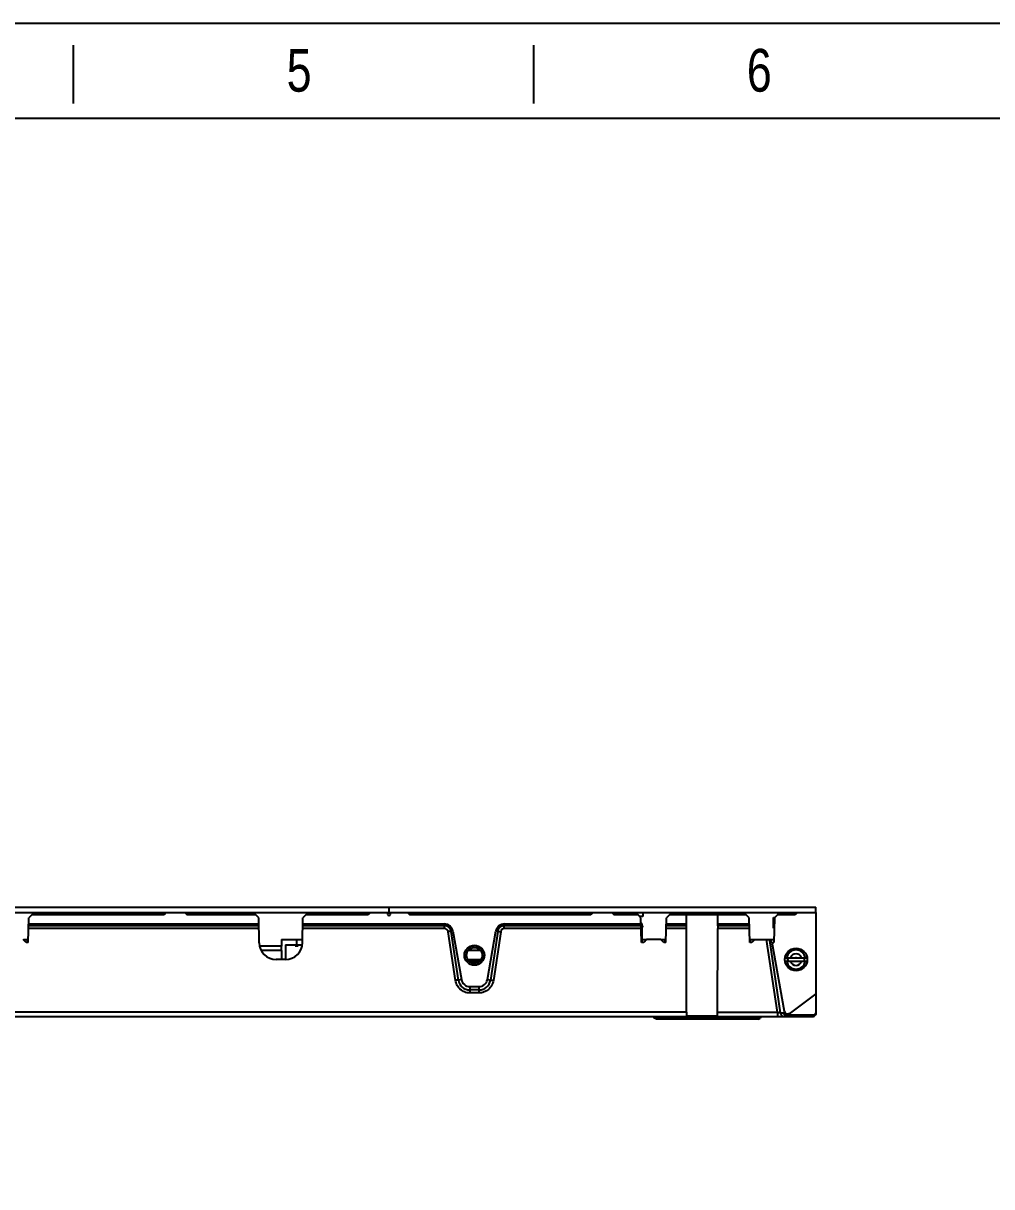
# Model space of a CAD drawing. Header units: millimetres. Extents: x 7531 to 19147, y 2539 to 6525.
# Drawn here: x 8160.1 to 8500.4, y 3464.8 to 3873.5 of the extents above; entities that cross this region are included whole.
import ezdxf

# ---------------------------------------------------------------- set-up
doc = ezdxf.new("R2010")
doc.units = ezdxf.units.MM
doc.linetypes.add('HIDDEN', pattern=[0.2, 0.1, -0.1])
for name, color, linetype in [('02___PRT_ALL_AXES', 7, 'Continuous'), ('BOARD_OUTLINE_00', 7, 'Continuous'), ('DEFAULT_2', 8, 'HIDDEN'), ('DRIL_SYMBOL', 7, 'Continuous'), ('INTFCLR_11', 7, 'Continuous')]:
    doc.layers.add(name, color=color, linetype=linetype)
doc.styles.add('CKSTANDARD', font='arial.ttf')
doc.styles.add('Roamns', font='romans.shx')

# ---------------------------------------------------------------- blocks, each defined once
blk = doc.blocks.new('standard template')
for p, q in [((12589.2, 30728.2), (12589.2, 30325.4)), ((15760.9, 30728.2), (15760.9, 30325.4))]:
    blk.add_line(p, q)
blk.add_lwpolyline([(37962.6, 4700.3), (-97.5, 4700.3), (-97.5, 30879.2), (37962.6, 30879.2)], close=True)
at = {"color": 7}
blk.add_lwpolyline([(456.3, 6673.6), (456.3, 5963.9), (456.3, 5254.1), (456.3, 30225.9), (37408.8, 30225.9), (37408.8, 5254.1)], dxfattribs=at)
at = {"style": 'CKSTANDARD', "width": 0.75}
for s, p in [('5', (14059.7, 30407.9)), ('6', (17231.3, 30407.9))]:
    blk.add_text(s, height=294.8, dxfattribs=at).set_placement(p)
at = {"style": 'Roamns'}
for tag, p in [('PAGE_NAME', (27466, 7593.7)), ('PROJECT_NAME', (27466, 6883.9)), ('DRAWN_NAME', (27466, 6174.1)), ('VERSION', (34241, 6174.1)), ('SELECT_DATA', (27466, 5464.4)), ('PAGE_NUMBER', (34241, 5464.4))]:
    blk.add_attdef(tag, p, '', height=284.5, dxfattribs=at)

msp = doc.modelspace()

# ---------------------------------------------------------------- linework, layer by layer
at = {"color": 7, "linetype": 'Continuous'}
for p, q in [((7838.63657, 3562.99358), (8438.63657, 3562.99358)), ((8210.28657, 3560.99358), (8150.64175, 3560.99358)), ((8199.46657, 3560.29358), (8199.46657, 3560.99358)), ((8201.80657, 3560.89358), (8201.70657, 3560.99358)), ((8201.80657, 3560.89358), (8201.80657, 3560.69358)), ((8201.80657, 3560.69358), (8202.26657, 3560.69358)), ((8201.91657, 3560.99358), (8201.91657, 3560.69358)), ((8201.91657, 3560.74358), (8202.15657, 3560.74358)), ((8202.15657, 3560.69358), (8202.15657, 3560.99358)), ((8202.36657, 3560.99358), (8202.26657, 3560.89358)), ((8202.26657, 3560.69358), (8202.26657, 3560.89358)), ((8202.60657, 3560.89358), (8202.50657, 3560.99358)), ((8202.60657, 3560.89358), (8202.60657, 3560.69358)), ((8202.60657, 3560.69358), (8203.06657, 3560.69358)), ((8202.71657, 3560.99358), (8202.71657, 3560.69358)), ((8202.71657, 3560.74358), (8202.95657, 3560.74358)), ((8202.95657, 3560.69358), (8202.95657, 3560.99358)), ((8203.16657, 3560.99358), (8203.06657, 3560.89358)), ((8203.06657, 3560.69358), (8203.06657, 3560.89358)), ((8203.40657, 3560.89358), (8203.30657, 3560.99358)), ((8203.40657, 3560.89358), (8203.40657, 3560.69358)), ((8203.40657, 3560.69358), (8203.86657, 3560.69358)), ((8203.51657, 3560.99358), (8203.51657, 3560.69358)), ((8203.51657, 3560.74358), (8203.75657, 3560.74358)), ((8203.75657, 3560.69358), (8203.75657, 3560.99358)), ((8203.96657, 3560.99358), (8203.86657, 3560.89358)), ((8203.86657, 3560.69358), (8203.86657, 3560.89358)), ((8204.20657, 3560.89358), (8204.10657, 3560.99358)), ((8204.20657, 3560.89358), (8204.20657, 3560.69358)), ((8204.20657, 3560.69358), (8204.66657, 3560.69358)), ((8204.31657, 3560.99358), (8204.31657, 3560.69358)), ((8204.31657, 3560.74358), (8204.55657, 3560.74358)), ((8204.55657, 3560.69358), (8204.55657, 3560.99358)), ((8204.76657, 3560.99358), (8204.66657, 3560.89358)), ((8204.66657, 3560.69358), (8204.66657, 3560.89358)), ((8205.00657, 3560.89358), (8204.90657, 3560.99358)), ((8205.00657, 3560.89358), (8205.00657, 3560.69358)), ((8205.00657, 3560.69358), (8205.46657, 3560.69358)), ((8205.11657, 3560.99358), (8205.11657, 3560.69358)), ((8205.11657, 3560.74358), (8205.35657, 3560.74358)), ((8205.35657, 3560.69358), (8205.35657, 3560.99358)), ((8205.56657, 3560.99358), (8205.46657, 3560.89358)), ((8205.46657, 3560.69358), (8205.46657, 3560.89358)), ((8205.80657, 3560.89358), (8205.70657, 3560.99358)), ((8205.80657, 3560.89358), (8205.80657, 3560.69358)), ((8205.80657, 3560.69358), (8206.26657, 3560.69358)), ((8205.91657, 3560.99358), (8205.91657, 3560.69358)), ((8205.91657, 3560.74358), (8206.15657, 3560.74358)), ((8206.15657, 3560.69358), (8206.15657, 3560.99358)), ((8206.36657, 3560.99358), (8206.26657, 3560.89358)), ((8206.26657, 3560.69358), (8206.26657, 3560.89358)), ((8206.60657, 3560.89358), (8206.50657, 3560.99358)), ((8206.60657, 3560.89358), (8206.60657, 3560.69358)), ((8206.60657, 3560.69358), (8207.06657, 3560.69358)), ((8206.71657, 3560.99358), (8206.71657, 3560.69358)), ((8206.71657, 3560.74358), (8206.95657, 3560.74358)), ((8206.95657, 3560.69358), (8206.95657, 3560.99358)), ((8207.16657, 3560.99358), (8207.06657, 3560.89358)), ((8207.06657, 3560.69358), (8207.06657, 3560.89358)), ((8207.40657, 3560.89358), (8207.30657, 3560.99358)), ((8207.40657, 3560.89358), (8207.40657, 3560.69358)), ((8207.40657, 3560.69358), (8207.86657, 3560.69358)), ((8207.51657, 3560.99358), (8207.51657, 3560.69358)), ((8207.51657, 3560.74358), (8207.75657, 3560.74358)), ((8207.63657, 3561.09358), (8219.63657, 3561.09358)), ((8207.63657, 3560.99358), (8207.63657, 3561.09358)), ((8207.75657, 3560.69358), (8207.75657, 3560.99358)), ((8207.96657, 3560.99358), (8207.86657, 3560.89358)), ((8207.86657, 3560.69358), (8207.86657, 3560.89358)), ((8208.20657, 3560.89358), (8208.10657, 3560.99358)), ((8208.20657, 3560.89358), (8208.20657, 3560.69358)), ((8208.20657, 3560.69358), (8208.63657, 3560.69358)), ((8208.31657, 3560.99358), (8208.31657, 3560.69358)), ((8208.31657, 3560.74358), (8208.55657, 3560.74358)), ((8208.55657, 3560.69358), (8208.55657, 3560.99358)), ((8210.38657, 3561.09358), (8209.58657, 3560.29358)), ((8209.63657, 3560.99358), (8209.63657, 3561.09358)), ((8216.88657, 3561.09358), (8217.68657, 3560.29358)), ((8276.63139, 3560.99358), (8216.98657, 3560.99358)), ((8217.35657, 3560.74358), (8217.35657, 3560.99358)), ((8217.56657, 3560.99358), (8217.46657, 3560.89358)), ((8217.46657, 3560.69358), (8217.46657, 3560.89358)), ((8217.63657, 3560.99358), (8217.63657, 3561.09358)), ((8217.80657, 3560.89358), (8217.70657, 3560.99358)), ((8217.80657, 3560.89358), (8217.80657, 3560.69358)), ((8217.80657, 3560.69358), (8218.26657, 3560.69358)), ((8217.91657, 3560.99358), (8217.91657, 3560.69358)), ((8217.91657, 3560.74358), (8218.15657, 3560.74358)), ((8218.15657, 3560.69358), (8218.15657, 3560.99358)), ((8218.36657, 3560.99358), (8218.26657, 3560.89358)), ((8218.26657, 3560.69358), (8218.26657, 3560.89358)), ((8218.60657, 3560.89358), (8218.50657, 3560.99358)), ((8218.60657, 3560.89358), (8218.60657, 3560.69358)), ((8218.60657, 3560.69358), (8219.06657, 3560.69358)), ((8218.71657, 3560.99358), (8218.71657, 3560.69358)), ((8218.71657, 3560.74358), (8218.95657, 3560.74358)), ((8218.95657, 3560.69358), (8218.95657, 3560.99358)), ((8219.16657, 3560.99358), (8219.06657, 3560.89358)), ((8219.06657, 3560.69358), (8219.06657, 3560.89358)), ((8219.40657, 3560.89358), (8219.30657, 3560.99358)), ((8219.40657, 3560.89358), (8219.40657, 3560.69358)), ((8219.40657, 3560.69358), (8219.86657, 3560.69358)), ((8219.51657, 3560.99358), (8219.51657, 3560.69358)), ((8219.51657, 3560.74358), (8219.75657, 3560.74358)), ((8219.63657, 3560.99358), (8219.63657, 3561.09358)), ((8219.75657, 3560.69358), (8219.75657, 3560.99358)), ((8219.96657, 3560.99358), (8219.86657, 3560.89358)), ((8219.86657, 3560.69358), (8219.86657, 3560.89358)), ((8220.20657, 3560.89358), (8220.10657, 3560.99358)), ((8220.20657, 3560.89358), (8220.20657, 3560.69358)), ((8220.20657, 3560.69358), (8220.66657, 3560.69358)), ((8220.31657, 3560.99358), (8220.31657, 3560.69358)), ((8220.31657, 3560.74358), (8220.55657, 3560.74358)), ((8220.55657, 3560.69358), (8220.55657, 3560.99358)), ((8220.76657, 3560.99358), (8220.66657, 3560.89358)), ((8220.66657, 3560.69358), (8220.66657, 3560.89358)), ((8221.00657, 3560.89358), (8220.90657, 3560.99358)), ((8221.00657, 3560.89358), (8221.00657, 3560.69358)), ((8221.00657, 3560.69358), (8221.46657, 3560.69358)), ((8221.11657, 3560.99358), (8221.11657, 3560.69358)), ((8221.11657, 3560.74358), (8221.35657, 3560.74358)), ((8221.35657, 3560.69358), (8221.35657, 3560.99358)), ((8221.56657, 3560.99358), (8221.46657, 3560.89358)), ((8221.46657, 3560.69358), (8221.46657, 3560.89358)), ((8221.80657, 3560.89358), (8221.70657, 3560.99358)), ((8221.80657, 3560.89358), (8221.80657, 3560.69358)), ((8221.80657, 3560.69358), (8222.26657, 3560.69358)), ((8221.91657, 3560.99358), (8221.91657, 3560.69358)), ((8221.91657, 3560.74358), (8222.15657, 3560.74358)), ((8222.15657, 3560.69358), (8222.15657, 3560.99358)), ((8222.36657, 3560.99358), (8222.26657, 3560.89358)), ((8222.26657, 3560.69358), (8222.26657, 3560.89358)), ((8222.60657, 3560.89358), (8222.50657, 3560.99358)), ((8222.60657, 3560.89358), (8222.60657, 3560.69358)), ((8222.60657, 3560.69358), (8223.06657, 3560.69358)), ((8222.71657, 3560.99358), (8222.71657, 3560.69358)), ((8222.71657, 3560.74358), (8222.95657, 3560.74358)), ((8222.95657, 3560.69358), (8222.95657, 3560.99358)), ((8223.16657, 3560.99358), (8223.06657, 3560.89358)), ((8223.06657, 3560.69358), (8223.06657, 3560.89358)), ((8223.40657, 3560.89358), (8223.30657, 3560.99358)), ((8223.40657, 3560.89358), (8223.40657, 3560.69358)), ((8223.40657, 3560.69358), (8223.86657, 3560.69358)), ((8223.51657, 3560.99358), (8223.51657, 3560.69358)), ((8223.51657, 3560.74358), (8223.75657, 3560.74358)), ((8223.75657, 3560.69358), (8223.75657, 3560.99358)), ((8223.96657, 3560.99358), (8223.86657, 3560.89358)), ((8223.86657, 3560.69358), (8223.86657, 3560.89358)), ((8224.20657, 3560.89358), (8224.10657, 3560.99358)), ((8224.20657, 3560.89358), (8224.20657, 3560.69358)), ((8224.20657, 3560.69358), (8224.66657, 3560.69358)), ((8224.31657, 3560.99358), (8224.31657, 3560.69358)), ((8224.31657, 3560.74358), (8224.55657, 3560.74358)), ((8224.55657, 3560.69358), (8224.55657, 3560.99358)), ((8224.76657, 3560.99358), (8224.66657, 3560.89358)), ((8224.66657, 3560.69358), (8224.66657, 3560.89358)), ((8225.00657, 3560.89358), (8224.90657, 3560.99358)), ((8225.00657, 3560.89358), (8225.00657, 3560.69358)), ((8225.00657, 3560.69358), (8225.46657, 3560.69358)), ((8225.11657, 3560.99358), (8225.11657, 3560.69358)), ((8225.11657, 3560.74358), (8225.35657, 3560.74358)), ((8225.35657, 3560.69358), (8225.35657, 3560.99358)), ((8225.56657, 3560.99358), (8225.46657, 3560.89358)), ((8225.46657, 3560.69358), (8225.46657, 3560.89358)), ((8227.80657, 3560.99358), (8227.80657, 3560.29358)), ((8282.13657, 3561.09358), (8281.33657, 3560.29358)), ((8295.13657, 3561.09358), (8295.93657, 3560.29358)), ((8360.28657, 3560.99358), (8300.64175, 3560.99358)), ((8349.46657, 3560.29358), (8349.46657, 3560.99358)), ((8351.80657, 3560.89358), (8351.70657, 3560.99358)), ((8351.80657, 3560.89358), (8351.80657, 3560.69358)), ((8351.80657, 3560.69358), (8352.26657, 3560.69358)), ((8351.91657, 3560.99358), (8351.91657, 3560.69358)), ((8351.91657, 3560.74358), (8352.15657, 3560.74358)), ((8352.15657, 3560.69358), (8352.15657, 3560.99358)), ((8352.36657, 3560.99358), (8352.26657, 3560.89358)), ((8352.26657, 3560.69358), (8352.26657, 3560.89358)), ((8352.60657, 3560.89358), (8352.50657, 3560.99358)), ((8352.60657, 3560.89358), (8352.60657, 3560.69358)), ((8352.60657, 3560.69358), (8353.06657, 3560.69358)), ((8352.71657, 3560.99358), (8352.71657, 3560.69358)), ((8352.71657, 3560.74358), (8352.95657, 3560.74358)), ((8352.95657, 3560.69358), (8352.95657, 3560.99358)), ((8353.16657, 3560.99358), (8353.06657, 3560.89358)), ((8353.06657, 3560.69358), (8353.06657, 3560.89358)), ((8353.40657, 3560.89358), (8353.30657, 3560.99358)), ((8353.40657, 3560.89358), (8353.40657, 3560.69358)), ((8353.40657, 3560.69358), (8353.86657, 3560.69358)), ((8353.51657, 3560.99358), (8353.51657, 3560.69358)), ((8353.51657, 3560.74358), (8353.75657, 3560.74358)), ((8353.75657, 3560.69358), (8353.75657, 3560.99358)), ((8353.96657, 3560.99358), (8353.86657, 3560.89358)), ((8353.86657, 3560.69358), (8353.86657, 3560.89358)), ((8354.20657, 3560.89358), (8354.10657, 3560.99358)), ((8354.20657, 3560.89358), (8354.20657, 3560.69358)), ((8354.20657, 3560.69358), (8354.66657, 3560.69358)), ((8354.31657, 3560.99358), (8354.31657, 3560.69358)), ((8354.31657, 3560.74358), (8354.55657, 3560.74358)), ((8354.55657, 3560.69358), (8354.55657, 3560.99358)), ((8354.76657, 3560.99358), (8354.66657, 3560.89358)), ((8354.66657, 3560.69358), (8354.66657, 3560.89358)), ((8355.00657, 3560.89358), (8354.90657, 3560.99358)), ((8355.00657, 3560.89358), (8355.00657, 3560.69358)), ((8355.00657, 3560.69358), (8355.46657, 3560.69358)), ((8355.11657, 3560.99358), (8355.11657, 3560.69358)), ((8355.11657, 3560.74358), (8355.35657, 3560.74358)), ((8355.35657, 3560.69358), (8355.35657, 3560.99358)), ((8355.56657, 3560.99358), (8355.46657, 3560.89358)), ((8355.46657, 3560.69358), (8355.46657, 3560.89358)), ((8355.80657, 3560.89358), (8355.70657, 3560.99358)), ((8355.80657, 3560.89358), (8355.80657, 3560.69358)), ((8355.80657, 3560.69358), (8356.26657, 3560.69358)), ((8355.91657, 3560.99358), (8355.91657, 3560.69358)), ((8355.91657, 3560.74358), (8356.15657, 3560.74358)), ((8356.15657, 3560.69358), (8356.15657, 3560.99358)), ((8356.36657, 3560.99358), (8356.26657, 3560.89358)), ((8356.26657, 3560.69358), (8356.26657, 3560.89358)), ((8356.60657, 3560.89358), (8356.50657, 3560.99358)), ((8356.60657, 3560.89358), (8356.60657, 3560.69358)), ((8356.60657, 3560.69358), (8357.06657, 3560.69358)), ((8356.71657, 3560.99358), (8356.71657, 3560.69358)), ((8356.71657, 3560.74358), (8356.95657, 3560.74358)), ((8356.95657, 3560.69358), (8356.95657, 3560.99358)), ((8357.16657, 3560.99358), (8357.06657, 3560.89358)), ((8357.06657, 3560.69358), (8357.06657, 3560.89358)), ((8357.40657, 3560.89358), (8357.30657, 3560.99358)), ((8357.40657, 3560.89358), (8357.40657, 3560.69358)), ((8357.40657, 3560.69358), (8357.86657, 3560.69358)), ((8357.51657, 3560.99358), (8357.51657, 3560.69358)), ((8357.51657, 3560.74358), (8357.75657, 3560.74358)), ((8357.63657, 3561.09358), (8369.63657, 3561.09358)), ((8357.63657, 3560.99358), (8357.63657, 3561.09358)), ((8357.75657, 3560.69358), (8357.75657, 3560.99358)), ((8357.96657, 3560.99358), (8357.86657, 3560.89358)), ((8357.86657, 3560.69358), (8357.86657, 3560.89358)), ((8358.20657, 3560.89358), (8358.10657, 3560.99358)), ((8358.20657, 3560.89358), (8358.20657, 3560.69358)), ((8358.20657, 3560.69358), (8358.63657, 3560.69358)), ((8358.31657, 3560.99358), (8358.31657, 3560.69358)), ((8358.31657, 3560.74358), (8358.55657, 3560.74358)), ((8358.55657, 3560.69358), (8358.55657, 3560.99358)), ((8360.38657, 3561.09358), (8359.58657, 3560.29358)), ((8359.63657, 3560.99358), (8359.63657, 3561.09358)), ((8366.88657, 3561.09358), (8367.68657, 3560.29358)), ((8426.63139, 3560.99358), (8366.98657, 3560.99358)), ((8367.35657, 3560.74358), (8367.35657, 3560.99358)), ((8367.56657, 3560.99358), (8367.46657, 3560.89358)), ((8367.46657, 3560.69358), (8367.46657, 3560.89358)), ((8367.63657, 3560.99358), (8367.63657, 3561.09358)), ((8367.80657, 3560.89358), (8367.70657, 3560.99358)), ((8367.80657, 3560.89358), (8367.80657, 3560.69358)), ((8367.80657, 3560.69358), (8368.26657, 3560.69358)), ((8367.91657, 3560.99358), (8367.91657, 3560.69358)), ((8367.91657, 3560.74358), (8368.15657, 3560.74358)), ((8368.15657, 3560.69358), (8368.15657, 3560.99358)), ((8368.36657, 3560.99358), (8368.26657, 3560.89358)), ((8368.26657, 3560.69358), (8368.26657, 3560.89358)), ((8368.60657, 3560.89358), (8368.50657, 3560.99358)), ((8368.60657, 3560.89358), (8368.60657, 3560.69358)), ((8368.60657, 3560.69358), (8369.06657, 3560.69358)), ((8368.71657, 3560.99358), (8368.71657, 3560.69358)), ((8368.71657, 3560.74358), (8368.95657, 3560.74358)), ((8368.95657, 3560.69358), (8368.95657, 3560.99358)), ((8369.16657, 3560.99358), (8369.06657, 3560.89358)), ((8369.06657, 3560.69358), (8369.06657, 3560.89358)), ((8369.40657, 3560.89358), (8369.30657, 3560.99358)), ((8369.40657, 3560.89358), (8369.40657, 3560.69358)), ((8369.40657, 3560.69358), (8369.86657, 3560.69358)), ((8369.51657, 3560.99358), (8369.51657, 3560.69358)), ((8369.51657, 3560.74358), (8369.75657, 3560.74358)), ((8369.63657, 3560.99358), (8369.63657, 3561.09358)), ((8369.75657, 3560.69358), (8369.75657, 3560.99358)), ((8369.96657, 3560.99358), (8369.86657, 3560.89358)), ((8369.86657, 3560.69358), (8369.86657, 3560.89358)), ((8370.20657, 3560.89358), (8370.10657, 3560.99358)), ((8370.20657, 3560.89358), (8370.20657, 3560.69358)), ((8370.20657, 3560.69358), (8370.66657, 3560.69358)), ((8370.31657, 3560.99358), (8370.31657, 3560.69358)), ((8370.31657, 3560.74358), (8370.55657, 3560.74358)), ((8370.55657, 3560.69358), (8370.55657, 3560.99358)), ((8370.76657, 3560.99358), (8370.66657, 3560.89358)), ((8370.66657, 3560.69358), (8370.66657, 3560.89358)), ((8371.00657, 3560.89358), (8370.90657, 3560.99358)), ((8371.00657, 3560.89358), (8371.00657, 3560.69358)), ((8371.00657, 3560.69358), (8371.46657, 3560.69358)), ((8371.11657, 3560.99358), (8371.11657, 3560.69358)), ((8371.11657, 3560.74358), (8371.35657, 3560.74358)), ((8371.35657, 3560.69358), (8371.35657, 3560.99358)), ((8371.56657, 3560.99358), (8371.46657, 3560.89358)), ((8371.46657, 3560.69358), (8371.46657, 3560.89358)), ((8371.80657, 3560.89358), (8371.70657, 3560.99358)), ((8371.80657, 3560.89358), (8371.80657, 3560.69358)), ((8371.80657, 3560.69358), (8372.26657, 3560.69358)), ((8371.91657, 3560.99358), (8371.91657, 3560.69358)), ((8371.91657, 3560.74358), (8372.15657, 3560.74358)), ((8372.15657, 3560.69358), (8372.15657, 3560.99358)), ((8372.36657, 3560.99358), (8372.26657, 3560.89358)), ((8372.26657, 3560.69358), (8372.26657, 3560.89358)), ((8372.60657, 3560.89358), (8372.50657, 3560.99358)), ((8372.60657, 3560.89358), (8372.60657, 3560.69358)), ((8372.60657, 3560.69358), (8373.06657, 3560.69358)), ((8372.71657, 3560.99358), (8372.71657, 3560.69358)), ((8372.71657, 3560.74358), (8372.95657, 3560.74358)), ((8372.95657, 3560.69358), (8372.95657, 3560.99358)), ((8373.16657, 3560.99358), (8373.06657, 3560.89358)), ((8373.06657, 3560.69358), (8373.06657, 3560.89358)), ((8373.40657, 3560.89358), (8373.30657, 3560.99358)), ((8373.40657, 3560.89358), (8373.40657, 3560.69358)), ((8373.40657, 3560.69358), (8373.86657, 3560.69358)), ((8373.51657, 3560.99358), (8373.51657, 3560.69358)), ((8373.51657, 3560.74358), (8373.75657, 3560.74358)), ((8373.75657, 3560.69358), (8373.75657, 3560.99358)), ((8373.96657, 3560.99358), (8373.86657, 3560.89358)), ((8373.86657, 3560.69358), (8373.86657, 3560.89358)), ((8374.20657, 3560.89358), (8374.10657, 3560.99358)), ((8374.20657, 3560.89358), (8374.20657, 3560.69358)), ((8374.20657, 3560.69358), (8374.66657, 3560.69358)), ((8374.31657, 3560.99358), (8374.31657, 3560.69358)), ((8374.31657, 3560.74358), (8374.55657, 3560.74358)), ((8374.55657, 3560.69358), (8374.55657, 3560.99358)), ((8374.76657, 3560.99358), (8374.66657, 3560.89358)), ((8374.66657, 3560.69358), (8374.66657, 3560.89358)), ((8375.00657, 3560.89358), (8374.90657, 3560.99358)), ((8375.00657, 3560.89358), (8375.00657, 3560.69358)), ((8375.00657, 3560.69358), (8375.46657, 3560.69358)), ((8375.11657, 3560.99358), (8375.11657, 3560.69358)), ((8375.11657, 3560.74358), (8375.35657, 3560.74358)), ((8375.35657, 3560.69358), (8375.35657, 3560.99358)), ((8375.56657, 3560.99358), (8375.46657, 3560.89358)), ((8375.46657, 3560.69358), (8375.46657, 3560.89358)), ((8377.80657, 3560.99358), (8377.80657, 3559.67358)), ((8432.13657, 3561.09358), (8431.33657, 3560.29358)), ((8432.13657, 3561.09358), (8438.63657, 3561.09358)), ((8438.63657, 3561.09358), (8438.63657, 3525.36201)), ((8161.88657, 3550.59358), (8162.1144, 3559.29392)), ((8242.92892, 3556.48985), (8162.04097, 3556.48985)), ((8162.05678, 3557.09358), (8242.91838, 3557.09358)), ((8163.14057, 3560.29358), (8162.1144, 3559.29392)), ((8209.58657, 3560.29358), (8163.14057, 3560.29358)), ((8241.86252, 3560.29358), (8217.68657, 3560.29358)), ((8242.87998, 3559.29373), (8241.86252, 3560.29358)), ((8243.03367, 3550.48887), (8242.87998, 3559.29373)), ((8258.23947, 3550.48887), (8258.39316, 3559.29373)), ((8308.11927, 3556.48985), (8258.34422, 3556.48985)), ((8258.35476, 3557.09358), (8308.11927, 3557.09358)), ((8259.41061, 3560.29358), (8258.39316, 3559.29373)), ((8281.33657, 3560.29358), (8259.41061, 3560.29358)), ((8359.58657, 3560.29358), (8295.93657, 3560.29358)), ((8308.11927, 3555.46846), (8308.11927, 3557.09358)), ((8329.15387, 3557.09358), (8377.21636, 3557.09358)), ((8329.15387, 3555.46846), (8329.15387, 3557.09358)), ((8377.23217, 3556.48985), (8329.15387, 3556.48985)), ((8376.13257, 3560.29358), (8367.68657, 3560.29358)), ((8377.15874, 3559.29392), (8376.13257, 3560.29358)), ((8377.80657, 3559.67358), (8376.83657, 3559.67358)), ((8377.38657, 3550.59358), (8377.15874, 3559.29392)), ((8377.53657, 3557.19358), (8377.20506, 3557.52509)), ((8377.22657, 3556.70358), (8377.53657, 3556.70358)), ((8377.53657, 3551.29358), (8377.53657, 3557.19358)), ((8377.83657, 3556.15358), (8377.53657, 3556.70358)), ((8385.88657, 3550.59358), (8386.1144, 3559.29392)), ((8393.15238, 3556.48985), (8386.04097, 3556.48985)), ((8386.05678, 3557.09358), (8393.13657, 3557.09358)), ((8387.14057, 3560.29358), (8386.1144, 3559.29392)), ((8393.13657, 3560.29358), (8387.14057, 3560.29358)), ((8393.13657, 3557.09358), (8393.13657, 3560.29358)), ((8393.15238, 3556.48985), (8393.13657, 3557.09358)), ((8404.08383, 3560.29358), (8393.18931, 3560.29358)), ((8404.12076, 3556.48985), (8404.13657, 3557.09358)), ((8415.23217, 3556.48985), (8404.12076, 3556.48985)), ((8414.13257, 3560.29358), (8404.13657, 3560.29358)), ((8404.13657, 3557.09358), (8404.13657, 3560.29358)), ((8404.13657, 3557.09358), (8415.21636, 3557.09358)), ((8415.15874, 3559.29392), (8414.13257, 3560.29358)), ((8415.38657, 3550.59358), (8415.15874, 3559.29392)), ((8423.76157, 3555.59358), (8423.76157, 3559.39358)), ((8423.76161, 3559.39358), (8424.2167, 3559.39358)), ((8424.1144, 3559.29392), (8423.88657, 3550.59358)), ((8425.14057, 3560.29358), (8424.1144, 3559.29392)), ((8431.33657, 3560.29358), (8425.14057, 3560.29358)), ((8242.94675, 3555.46846), (8162.01422, 3555.46846)), ((8308.11927, 3555.46846), (8258.32639, 3555.46846)), ((8311.96946, 3537.24), (8309.406, 3554.35973)), ((8310.45054, 3554.50465), (8311.07369, 3554.61453)), ((8313.014, 3537.38491), (8310.45054, 3554.50465)), ((8311.07369, 3554.61453), (8314.07864, 3537.57264)), ((8323.1945, 3537.57264), (8326.19944, 3554.61453)), ((8326.82259, 3554.50465), (8324.25913, 3537.38491)), ((8327.86714, 3554.35973), (8325.30368, 3537.24)), ((8326.82259, 3554.50465), (8326.19944, 3554.61453)), ((8377.25892, 3555.46846), (8329.15387, 3555.46846)), ((8377.53657, 3555.54358), (8377.25695, 3555.54358)), ((8377.53657, 3553.69358), (8377.30539, 3553.69358)), ((8377.53657, 3555.95358), (8377.83657, 3555.95358)), ((8377.83657, 3555.95358), (8377.83657, 3556.15358)), ((8393.16387, 3555.46846), (8386.01422, 3555.46846)), ((8393.18404, 3526.05432), (8393.16387, 3555.46846)), ((8404.0891, 3526.05432), (8404.10927, 3555.46846)), ((8415.25892, 3555.46846), (8404.10927, 3555.46846)), ((8424.0175, 3555.59358), (8423.76161, 3555.59358)), ((8161.16275, 3550.59358), (8160.13658, 3551.59324)), ((8160.34524, 3551.59358), (8161.63587, 3551.59358)), ((8160.44422, 3551.29355), (8160.43647, 3551.59358)), ((8161.88657, 3550.59358), (8161.16275, 3550.59358)), ((8250.8919, 3549.34358), (8243.16956, 3549.34358)), ((8250.8669, 3551.59358), (8258.25875, 3551.59358)), ((8250.8669, 3551.59358), (8250.8669, 3549.34358)), ((8250.8919, 3547.74358), (8250.8919, 3549.34358)), ((8252.2669, 3549.81358), (8258.18562, 3549.81358)), ((8252.2669, 3549.81358), (8252.2669, 3544.59505)), ((8256.73656, 3549.34358), (8255.63656, 3549.34358)), ((8256.63656, 3549.34358), (8255.7371, 3549.34358)), ((8256.63656, 3549.34358), (8255.7371, 3549.34358)), ((8256.1569, 3551.59358), (8256.1569, 3549.81358)), ((8378.11038, 3550.59358), (8377.38657, 3550.59358)), ((8377.53657, 3551.29358), (8377.62609, 3551.29358)), ((8377.63703, 3551.59358), (8379.13657, 3551.59358)), ((8379.13656, 3551.59324), (8378.11038, 3550.59358)), ((8378.83668, 3551.59358), (8378.82892, 3551.29355)), ((8384.13623, 3551.59358), (8379.13691, 3551.59358)), ((8384.13657, 3551.59358), (8385.63486, 3551.59358)), ((8385.16275, 3550.59358), (8384.13658, 3551.59324)), ((8385.88657, 3550.59358), (8385.16275, 3550.59358)), ((8416.11038, 3550.59358), (8415.38657, 3550.59358)), ((8415.63825, 3551.59358), (8417.13657, 3551.59358)), ((8417.13656, 3551.59324), (8416.11038, 3550.59358)), ((8417.13691, 3551.59358), (8422.13623, 3551.59358)), ((8425.14437, 3526.05432), (8421.32019, 3551.59358)), ((8423.16275, 3550.59358), (8422.13623, 3551.59358)), ((8422.25139, 3551.59358), (8423.91275, 3551.59358)), ((8426.23231, 3525.9094), (8422.42917, 3551.30821)), ((8422.75907, 3551.59358), (8422.77383, 3550.97246)), ((8423.16275, 3550.59358), (8423.88657, 3550.59358)), ((8427.55643, 3526.35605), (8423.28269, 3550.59358)), ((8250.8919, 3547.74358), (8243.76277, 3547.74358)), ((8252.24039, 3544.59358), (8249.03275, 3544.59358)), ((8250.8669, 3547.74358), (8250.8669, 3544.59358)), ((8316.33605, 3544.59358), (8320.93709, 3544.59358)), ((8320.82828, 3547.74358), (8316.44485, 3547.74358)), ((8316.74617, 3544.10667), (8320.52697, 3544.10667)), ((8427.7324, 3545.19358), (8435.54073, 3545.19358)), ((8427.7324, 3543.99358), (8435.54073, 3543.99358)), ((8314.07864, 3537.57264), (8313.014, 3537.38491)), ((8323.1945, 3537.57264), (8324.25913, 3537.38491)), ((8317.03306, 3535.09358), (8320.24008, 3535.09358)), ((8317.03306, 3535.09358), (8317.03306, 3532.87688)), ((8320.24008, 3533.89827), (8317.03306, 3533.89827)), ((8320.24008, 3532.87688), (8317.03306, 3532.87688)), ((8320.24008, 3535.09358), (8320.24008, 3532.87688)), ((8438.63657, 3532.53873), (8429.65685, 3525.91391)), ((7839.96938, 3524.59358), (8437.30376, 3524.59358)), ((8393.18404, 3526.05432), (8140.94064, 3526.05432)), ((8381.60529, 3524.59358), (8381.86029, 3524.04673)), ((8419.05498, 3524.04673), (8381.86029, 3524.04673)), ((8382.5716, 3523.59358), (8381.86029, 3524.04673)), ((8418.34272, 3523.59358), (8382.57255, 3523.59358)), ((8386.5716, 3523.59358), (8386.5716, 3524.59358)), ((8404.06759, 3524.75555), (8393.20555, 3524.75555)), ((8404.0891, 3526.05432), (8425.14437, 3526.05432)), ((8411.55078, 3523.59358), (8411.55078, 3524.59358)), ((8414.02566, 3523.59358), (8414.52863, 3524.04673)), ((8414.70894, 3524.59358), (8414.52863, 3524.04673)), ((8417.1721, 3523.59358), (8417.67507, 3524.04673)), ((8417.85539, 3524.59358), (8417.67507, 3524.04673)), ((8418.34368, 3523.59358), (8419.05498, 3524.04673)), ((8419.30998, 3524.59358), (8419.05498, 3524.04673)), ((8425.14437, 3526.05432), (8425.14437, 3524.59358)), ((8426.23231, 3525.9094), (8427.27531, 3525.9094)), ((8427.27531, 3525.9094), (8427.55643, 3526.35605)), ((8428.95929, 3525.02638), (8429.10236, 3525.03292)), ((8429.10236, 3525.03292), (8429.65685, 3525.91391)), ((8438.08627, 3525.03292), (8429.10236, 3525.03292)), ((8438.63657, 3525.73282), (8438.08627, 3525.03292)), ((8438.63657, 3525.36186), (8438.48293, 3525.16645))]:
    msp.add_line(p, q, dxfattribs=at)
for centre, radius in [((8318.63657, 3546.09358), 3.5), ((8318.63657, 3546.09358), 2.75), ((8431.63657, 3544.59358), 3.95)]:
    msp.add_circle(centre, radius, dxfattribs=at)
for centre, radius, start, end in [((8308.11927, 3554.09358), 3, 10, 90), ((8329.15387, 3554.09358), 3, 90, 170), ((8249.03275, 3550.59358), 6, 181, 270), ((8252.24039, 3550.59358), 6, 270, 359), ((8431.63657, 3544.59358), 3.36421, 10.2735371, 169.7264629), ((8431.63657, 3544.59358), 3.36421, 190.2735371, 349.7264629), ((8431.63657, 3544.59358), 2.95, 168.2647425, 191.7352575), ((8431.63657, 3544.59358), 2.03579, 17.1411316, 162.8588684), ((8431.63657, 3544.59358), 2.03579, 197.1411316, 342.8588684), ((8431.63657, 3544.59358), 0.62157, 74.8605613, 105.1394387), ((8431.63657, 3544.59358), 0.62157, 254.8605613, 285.1394387), ((8431.63657, 3544.59358), 2.95, 348.2647425, 11.7352575), ((8317.03365, 3537.95858), 4.06034, 188.1221173, 269.9916444), ((8317.03306, 3538.09358), 3, 190, 270), ((8320.24008, 3538.09358), 3, 270, 350), ((8320.23952, 3537.95855), 4.06031, 270.0078828, 351.8781346), ((8437.30376, 3526.09358), 1.5, 270, 321.8853973), ((8437.02191, 3525.81744), 1.32224, 318.6874253, 323.6066454)]:
    msp.add_arc(centre, radius, start, end, dxfattribs=at)
for centre, major_axis, ratio, start_param, end_param in [((8393.1246, 3555.42919), (0, 1.5), 0.026185922, -1.544616388, -0.785398163), ((8404.14853, 3555.42919), (0, 1.5), 0.026185922, 0.785398163, 1.544616388), ((8393.2233, 3526.09358), (0, 1.5), 0.026185922, -4.686209042, -3.610595164), ((8404.04983, 3526.09358), (0, 1.5), 0.026185922, -2.672590143, -1.596976266), ((8429.4423, 3527.87694), (1.4332, 2.2771), 0.557499819, 2.590120609, 4.099792831)]:
    msp.add_ellipse(centre, major_axis=major_axis, ratio=ratio, start_param=start_param, end_param=end_param, dxfattribs=at)
for points, knots in [([(8310.45054, 3554.50465), (8310.36382, 3555.04117), (8309.78737, 3556.0865), (8308.66338, 3556.48984), (8308.11927, 3556.48985)], [0, 0, 0, 0, 0.499710839, 1, 1, 1, 1]), ([(8329.15387, 3556.48985), (8328.61037, 3556.48985), (8327.48647, 3556.0871), (8326.90944, 3555.04177), (8326.82259, 3554.50465)], [0, 0, 0, 0, 0.499727082, 1, 1, 1, 1]), ([(8309.406, 3554.35973), (8309.36131, 3554.65818), (8309.04594, 3555.24238), (8308.42144, 3555.46843), (8308.11927, 3555.46846)], [0, 0, 0, 0, 0.499670261, 1, 1, 1, 1]), ([(8310.45054, 3554.50465), (8310.37576, 3554.49542), (8310.02712, 3554.45049), (8309.67913, 3554.4006), (8309.406, 3554.35973)], [0, 0, 0, 0, 0.214360333, 1, 1, 1, 1]), ([(8326.82259, 3554.50465), (8326.89738, 3554.49542), (8327.24602, 3554.45049), (8327.59401, 3554.4006), (8327.86714, 3554.35973)], [0, 0, 0, 0, 0.214360333, 1, 1, 1, 1]), ([(8329.15387, 3555.46846), (8328.85204, 3555.46845), (8328.22759, 3555.24272), (8327.9119, 3554.65851), (8327.86714, 3554.35973)], [0, 0, 0, 0, 0.49975926, 1, 1, 1, 1]), ([(8313.014, 3537.38491), (8312.93922, 3537.37568), (8312.59058, 3537.33075), (8312.24259, 3537.28087), (8311.96946, 3537.24)], [0, 0, 0, 0, 0.214360333, 1, 1, 1, 1]), ([(8317.03306, 3532.87688), (8316.42937, 3532.87689), (8315.21089, 3533.09497), (8313.61986, 3534.03647), (8312.45441, 3535.47104), (8312.05881, 3536.64331), (8311.96946, 3537.24)], [0, 0, 0, 0, 0.250003052, 0.500108461, 0.750139205, 1, 1, 1, 1]), ([(8325.30368, 3537.24), (8325.21416, 3536.64244), (8324.81805, 3535.46932), (8323.65151, 3534.03506), (8322.06095, 3533.09467), (8320.84335, 3532.87688), (8320.24008, 3532.87688)], [0, 0, 0, 0, 0.250224407, 0.50024801, 0.750169398, 1, 1, 1, 1]), ([(8324.25913, 3537.38491), (8324.33392, 3537.37568), (8324.68256, 3537.33075), (8325.03055, 3537.28087), (8325.30368, 3537.24)], [0, 0, 0, 0, 0.214360331, 1, 1, 1, 1]), ([(8425.14437, 3526.05432), (8425.24349, 3526.04025), (8425.60574, 3525.98903), (8425.96839, 3525.9404), (8426.23231, 3525.90939)], [0, 0, 0, 0, 0.273644401, 1, 1, 1, 1]), ([(8426.23231, 3525.9094), (8426.2475, 3525.73441), (8426.31905, 3525.40013), (8426.54601, 3524.96882), (8426.87483, 3524.67035), (8427.1486, 3524.59358), (8427.27686, 3524.59358)], [0, 0, 0, 0, 0.288724502, 0.554661479, 0.789164507, 1, 1, 1, 1]), ([(8427.27531, 3525.9094), (8427.48513, 3525.64923), (8428.00845, 3525.24265), (8428.64669, 3525.03028), (8428.95929, 3525.02638)], [0, 0, 0, 0, 0.516705039, 1, 1, 1, 1]), ([(8427.27531, 3525.9094), (8427.28721, 3525.77225), (8427.37249, 3525.29759), (8427.67255, 3524.81897), (8427.98884, 3524.67019)], [0, 0, 0, 0, 0.282562579, 1, 1, 1, 1]), ([(8428.31985, 3524.59358), (8428.46606, 3524.59358), (8428.77732, 3524.68239), (8429.0065, 3524.90299), (8429.10236, 3525.03292)], [0, 0, 0, 0, 0.475204717, 1, 1, 1, 1]), ([(8438.48302, 3525.16638), (8438.46936, 3525.14904), (8438.40108, 3525.08056), (8438.30367, 3525.04844), (8438.23069, 3525.03814)], [0, 0, 0, 0, 0.230468171, 1, 1, 1, 1])]:
    msp.add_open_spline(points, degree=3, knots=knots, dxfattribs=at)
for points in [[(8427.98884, 3524.67019), (8428.09132, 3524.62198), (8428.2066, 3524.59358), (8428.31985, 3524.59358)], [(8437.68226, 3524.68403), (8437.56592, 3524.62664), (8437.43348, 3524.59358), (8437.30376, 3524.59358)], [(8437.85708, 3524.79454), (8437.8028, 3524.75204), (8437.74408, 3524.71453), (8437.68226, 3524.68403)], [(8438.01507, 3524.94454), (8437.96711, 3524.89002), (8437.91425, 3524.83932), (8437.85708, 3524.79454)], [(8438.23069, 3525.03814), (8438.18299, 3525.03141), (8438.13437, 3525.03026), (8438.08627, 3525.03292)]]:
    msp.add_open_spline(points, degree=3, dxfattribs=at)
at = {"layer": '02___PRT_ALL_AXES', "color": 7, "linetype": 'Continuous'}
for p, q in [((8208.63657, 3560.29358), (8208.63657, 3560.99358)), ((8275.26157, 3560.99358), (8275.26157, 3560.29358)), ((8276.63139, 3561.09358), (8300.64175, 3561.09358)), ((8276.63139, 3560.99358), (8276.63139, 3561.09358)), ((8276.63139, 3560.99358), (8282.03657, 3560.99358)), ((8278.13139, 3560.99358), (8278.13139, 3561.09358)), ((8287.98496, 3561.09358), (8288.15361, 3560.46417)), ((8287.98496, 3560.99358), (8289.28818, 3560.99358)), ((8288.63657, 3560.99358), (8288.63657, 3562.99358)), ((8289.11953, 3560.46417), (8289.28818, 3561.09358)), ((8295.23657, 3560.99358), (8300.64175, 3560.99358)), ((8299.14175, 3560.99358), (8299.14175, 3561.09358)), ((8300.64175, 3560.99358), (8300.64175, 3561.09358)), ((8302.01157, 3560.99358), (8302.01157, 3560.29358)), ((8358.63657, 3560.29358), (8358.63657, 3560.99358)), ((8425.26157, 3560.99358), (8425.26157, 3560.29358)), ((8426.63139, 3561.09358), (8438.63657, 3561.09358)), ((8426.63139, 3560.99358), (8426.63139, 3561.09358)), ((8426.63139, 3560.99358), (8432.03657, 3560.99358)), ((8428.13139, 3560.99358), (8428.13139, 3561.09358)), ((8438.63657, 3561.09358), (8438.63657, 3562.99358)), ((8161.67175, 3550.58608), (8161.63657, 3551.59358)), ((8377.60227, 3550.61132), (8377.63657, 3551.59358)), ((8385.67175, 3550.58608), (8385.63657, 3551.59358)), ((8415.60227, 3550.61132), (8415.63657, 3551.59358))]:
    msp.add_line(p, q, dxfattribs=at)
msp.add_arc((8288.63657, 3560.59358), 0.5, 195, 345, dxfattribs=at)
at = {"layer": 'BOARD_OUTLINE_00', "color": 3, "linetype": 'Continuous', "const_width": 0.05592}
msp.add_lwpolyline([(8258.10358, 3549.34358), (8243.16956, 3549.34358)], dxfattribs=at)
at = {"layer": 'DEFAULT_2', "color": 8, "linetype": 'HIDDEN'}
msp.add_circle((8318.63657, 3546.09358), 3, dxfattribs=at)
at = {"layer": 'DRIL_SYMBOL', "color": 3, "linetype": 'Continuous', "const_width": 0.02839}
msp.add_lwpolyline([(8256.44056, 3549.34358), (8255.93256, 3549.34358)], dxfattribs=at)
at = {"layer": 'INTFCLR_11', "color": 250, "linetype": 'Continuous', "true_color": 0x333333, "const_width": 0.0071}
for points in [[(8257.18656, 3549.34358), (8255.38656, 3549.34358)], [(8255.73656, 3549.34358), (8256.63603, 3549.34358)]]:
    msp.add_lwpolyline(points, dxfattribs=at)

# ---------------------------------------------------------------- block references
at = {"transparency": 33554595, "xscale": 0.05097615323888361, "yscale": 0.05097615323888361, "zscale": 0.05097615323888361}
msp.add_blockref('standard template', (7535.97138, 2299.44029), dxfattribs=at)

doc.saveas('drawing.dxf')
